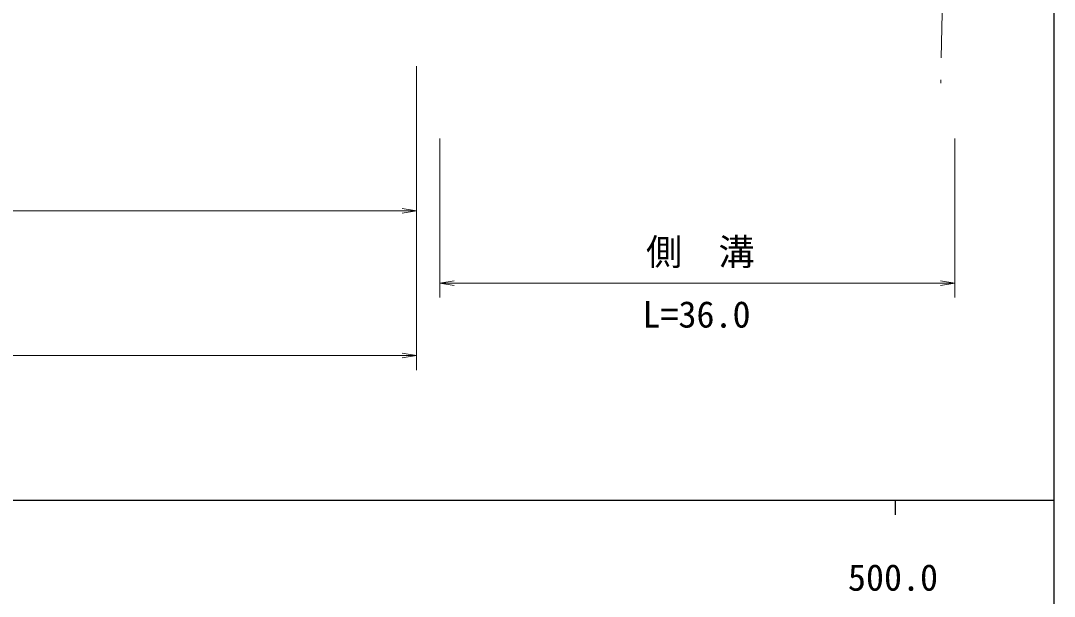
# Model space of a CAD drawing. Units: millimetres at full size, sheet at 1:1000; details may follow other scales. Extents: x 40000 to 680000, y 20000 to 380000.
# Drawn here: x 507525 to 579000, y 198357 to 238144 of the extents above; entities that cross this region are included whole.
import ezdxf
from ezdxf.enums import TextEntityAlignment as Align

# ---------------------------------------------------------------- set-up
doc = ezdxf.new("R2010")
doc.units = ezdxf.units.MM
doc.header["$LTSCALE"] = 1000
doc.linetypes.add('CHAIN', pattern=[18.5, 12, -1.5, 3.5, -1.5])
for name, color, linetype, lineweight in [('M-BMK', 2, 'CHAIN', 13), ('M-STR-HTXT', 7, 'Continuous', 13), ('M-TTL-BAND', 7, 'Continuous', 25)]:
    doc.layers.add(name, color=color, linetype=linetype, lineweight=lineweight)
doc.styles.add('ＭＳ ゴシック', font='')
doc.styles.get('ＭＳ ゴシック').set_extended_font_data('MS Gothic')

# ---------------------------------------------------------------- blocks, each defined once
blk = doc.blocks.new('open_arrow')
at = {"color": 0, "linetype": 'Continuous', "lineweight": -2}
blk.add_lwpolyline([(7.5, 1.25), (0, 0), (7.5, -1.25)], dxfattribs=at)

msp = doc.modelspace()

# ---------------------------------------------------------------- linework, layer by layer
at = {"layer": 'M-BMK'}
msp.add_line((572198, 284556), (571145, 233818), dxfattribs=at)
at = {"layer": 'M-STR-HTXT'}
for p, q in [((534903, 235000), (534903, 214000)), ((536503, 230000), (536503, 219000)), ((572120, 230000), (572120, 219000)), ((426460, 225000), (534903, 225000)), ((536503, 220000), (572120, 220000)), ((426460, 215000), (534903, 215000))]:
    msp.add_line(p, q, dxfattribs=at)
at = {"layer": 'M-TTL-BAND'}
for p, q in [((579000, 20000), (579000, 370000)), ((40000, 205000), (579000, 205000)), ((568000, 205000), (568000, 204000))]:
    msp.add_line(p, q, dxfattribs=at)

# ---------------------------------------------------------------- block references
at = {"layer": 'M-STR-HTXT', "xscale": 133, "yscale": 133, "rotation": 180}
for p in [(534903, 225000), (572120, 220000), (534903, 215000)]:
    msp.add_blockref('open_arrow', p, dxfattribs=at)
at = {"layer": 'M-STR-HTXT', "xscale": 133, "yscale": 133}
msp.add_blockref('open_arrow', (536503, 220000), dxfattribs=at)

# ---------------------------------------------------------------- texts
at = {"layer": 'M-STR-HTXT', "style": 'ＭＳ ゴシック'}
msp.add_text('側\u3000溝', height=1833, dxfattribs=at).set_placement((554518, 222163), align=Align.MIDDLE_CENTER)
msp.add_text('L=36.0', height=1833, dxfattribs=at).set_placement((554255, 216379), align=Align.BOTTOM_CENTER)
at = {"layer": 'M-TTL-BAND', "style": 'ＭＳ ゴシック'}
msp.add_text('500.0', height=1833, dxfattribs=at).set_placement((567844, 198195), align=Align.BOTTOM_CENTER)

doc.saveas('drawing.dxf')
